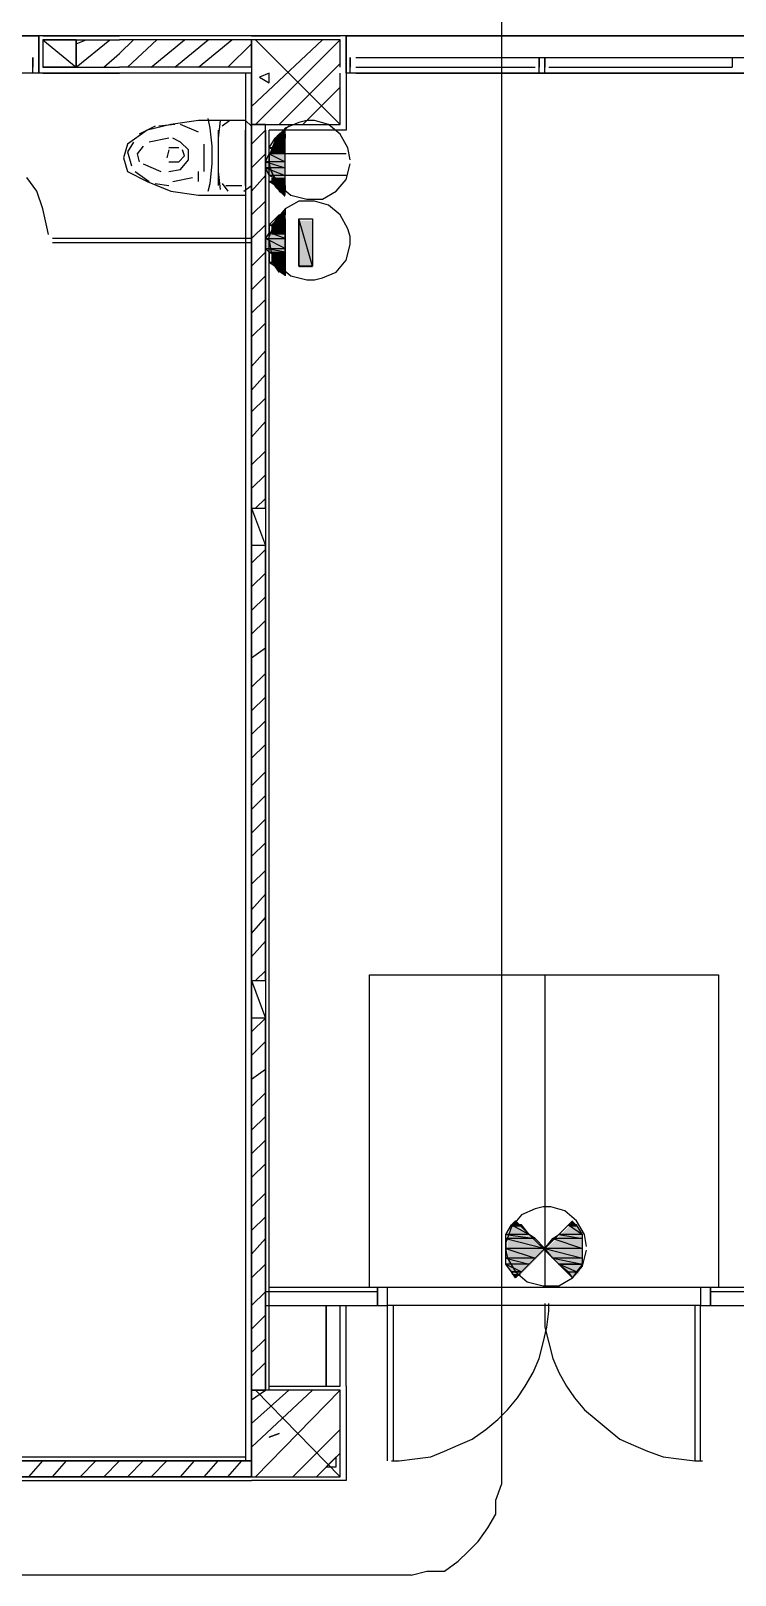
# Model space of a CAD drawing. Header units: millimetres. Extents: x 5 to 415, y 48 to 251.
# Drawn here: x 89.16 to 95.47, y 223.7 to 237.53 of the extents above; entities that cross this region are included whole.
import ezdxf

# ---------------------------------------------------------------- set-up
doc = ezdxf.new("R2010")
doc.units = ezdxf.units.MM
doc.layers.add('H', color=7, linetype='Continuous')
doc.layers.add('P', color=7, linetype='Continuous')

msp = doc.modelspace()

# ---------------------------------------------------------------- hatches: boundary and pattern name
at = {"layer": 'H', "linetype": 'Continuous'}
for points in [[(91.387, 236.608), (91.44, 236.643), (91.44, 236.608), (91.387, 236.608)], [(91.317, 236.467), (91.352, 236.555), (91.44, 236.555), (91.44, 236.467), (91.317, 236.467)], [(91.352, 236.555), (91.387, 236.608), (91.44, 236.608), (91.44, 236.555), (91.352, 236.555)], [(91.264, 236.343), (91.317, 236.432), (91.44, 236.432), (91.44, 236.343), (91.264, 236.343)], [(91.317, 236.432), (91.317, 236.467), (91.44, 236.467), (91.44, 236.432), (91.317, 236.432)], [(91.264, 236.308), (91.264, 236.343), (91.44, 236.343), (91.44, 236.308), (91.264, 236.308)], [(91.317, 236.22), (91.264, 236.308), (91.44, 236.308), (91.44, 236.22), (91.317, 236.22)], [(91.317, 236.185), (91.317, 236.22), (91.44, 236.22), (91.44, 236.185), (91.317, 236.185)], [(91.352, 236.132), (91.317, 236.185), (91.44, 236.185), (91.44, 236.132), (91.352, 236.132)], [(91.44, 236.044), (91.352, 236.132), (91.44, 236.097), (91.44, 236.044)], [(91.44, 236.097), (91.352, 236.132), (91.44, 236.132), (91.44, 236.097)], [(91.317, 235.797), (91.352, 235.832), (91.44, 235.832), (91.44, 235.797), (91.317, 235.797)], [(91.352, 235.832), (91.387, 235.885), (91.44, 235.832), (91.352, 235.832)], [(91.44, 235.832), (91.387, 235.885), (91.44, 235.92), (91.44, 235.832)], [(91.563, 235.409), (91.563, 235.832), (91.687, 235.832), (91.687, 235.409), (91.563, 235.409)], [(91.264, 235.673), (91.317, 235.708), (91.44, 235.708), (91.44, 235.673), (91.264, 235.673)], [(91.264, 235.585), (91.264, 235.673), (91.44, 235.673), (91.44, 235.585), (91.264, 235.585)], [(91.317, 235.708), (91.317, 235.797), (91.44, 235.797), (91.44, 235.708), (91.317, 235.708)], [(91.317, 235.55), (91.264, 235.585), (91.44, 235.585), (91.44, 235.55), (91.317, 235.55)], [(91.317, 235.462), (91.317, 235.55), (91.44, 235.55), (91.44, 235.462), (91.317, 235.462)], [(91.352, 235.409), (91.317, 235.462), (91.44, 235.462), (91.44, 235.409), (91.352, 235.409)], [(91.387, 235.373), (91.352, 235.409), (91.44, 235.409), (91.44, 235.373), (91.387, 235.373)], [(91.44, 235.338), (91.387, 235.373), (91.44, 235.373), (91.44, 235.338)], [(93.433, 226.73), (93.468, 226.818), (93.557, 226.818), (93.645, 226.73), (93.433, 226.73)], [(93.468, 226.818), (93.504, 226.871), (93.557, 226.818), (93.468, 226.818)], [(93.892, 226.73), (93.98, 226.818), (94.068, 226.818), (94.103, 226.73), (93.892, 226.73)], [(93.98, 226.818), (94.015, 226.871), (94.068, 226.818), (93.98, 226.818)], [(93.433, 226.695), (93.433, 226.73), (93.645, 226.73), (93.68, 226.695), (93.433, 226.695)], [(93.433, 226.607), (93.433, 226.695), (93.68, 226.695), (93.768, 226.607), (93.433, 226.607)], [(93.768, 226.607), (93.857, 226.695), (94.103, 226.695), (94.103, 226.607), (93.768, 226.607)], [(93.857, 226.695), (93.892, 226.73), (94.103, 226.73), (94.103, 226.695), (93.857, 226.695)], [(93.433, 226.519), (93.433, 226.607), (93.768, 226.607), (93.68, 226.519), (93.433, 226.519)], [(93.857, 226.519), (93.768, 226.607), (94.103, 226.607), (94.103, 226.519), (93.857, 226.519)], [(93.433, 226.483), (93.433, 226.519), (93.68, 226.519), (93.645, 226.483), (93.433, 226.483)], [(93.468, 226.395), (93.433, 226.483), (93.645, 226.483), (93.557, 226.395), (93.468, 226.395)], [(93.504, 226.36), (93.468, 226.395), (93.557, 226.395), (93.504, 226.36)], [(93.892, 226.483), (93.857, 226.519), (94.103, 226.519), (94.103, 226.483), (93.892, 226.483)], [(94.015, 226.36), (93.892, 226.483), (94.068, 226.395), (94.015, 226.36)], [(94.068, 226.395), (93.892, 226.483), (94.103, 226.483), (94.068, 226.395)]]:
    msp.add_hatch(color=256, dxfattribs=at).paths.add_polyline_path(points)

# ---------------------------------------------------------------- linework, layer by layer
at = {"layer": 'P'}
for points in [[(93.38, 237.966), (93.38, 229.076)], [(308.134, 237.49), (25.735, 237.49)], [(87.489, 237.49), (89.235, 237.49)], [(89.235, 237.49), (89.235, 237.296)], [(89.235, 237.296), (89.235, 237.49)], [(89.27, 237.49), (89.958, 237.49)], [(91.14, 237.49), (89.958, 237.49)], [(91.14, 237.49), (91.934, 237.49)], [(91.987, 237.49), (91.987, 237.296)], [(91.987, 237.49), (104.299, 237.49)], [(91.987, 237.296), (91.987, 237.49)], [(89.27, 237.455), (89.958, 237.455)], [(89.27, 237.455), (89.57, 237.208)], [(89.57, 237.455), (89.27, 237.455)], [(89.27, 237.455), (89.27, 237.208)], [(89.27, 237.455), (89.27, 237.208)], [(89.27, 237.455), (89.57, 237.455)], [(89.57, 237.208), (89.57, 237.455)], [(89.57, 237.455), (89.57, 237.208)], [(89.57, 237.419), (89.658, 237.455)], [(89.57, 237.208), (89.87, 237.455)], [(89.57, 237.208), (89.57, 237.455)], [(89.57, 237.455), (89.958, 237.455)], [(89.817, 237.208), (89.958, 237.331)], [(91.14, 237.455), (89.958, 237.455)], [(89.958, 237.331), (90.082, 237.455)], [(91.14, 237.455), (89.958, 237.455)], [(90.029, 237.208), (90.293, 237.455)], [(90.241, 237.208), (90.54, 237.455)], [(90.452, 237.208), (90.752, 237.455)], [(90.664, 237.208), (90.964, 237.455)], [(90.928, 237.208), (91.14, 237.419)], [(91.14, 236.855), (91.775, 237.455)], [(91.934, 237.455), (91.14, 237.455)], [(91.14, 237.455), (91.14, 236.696)], [(91.14, 237.208), (91.14, 237.455)], [(91.175, 237.455), (91.934, 236.696)], [(91.934, 237.455), (91.175, 236.696)], [(91.175, 236.696), (91.934, 237.455)], [(91.934, 237.208), (91.934, 237.455)], [(89.182, 237.155), (89.182, 237.296)], [(89.182, 237.296), (89.182, 237.208)], [(89.182, 237.155), (89.182, 237.296)], [(89.235, 237.296), (89.235, 237.155)], [(89.235, 237.155), (89.235, 237.296)], [(89.27, 237.208), (89.958, 237.208)], [(89.27, 237.208), (89.57, 237.208)], [(89.57, 237.208), (89.27, 237.208)], [(89.57, 237.208), (89.958, 237.208)], [(91.14, 237.208), (89.958, 237.208)], [(91.14, 237.208), (89.958, 237.208)], [(91.387, 236.696), (91.934, 237.243)], [(91.987, 237.296), (91.987, 237.155)], [(91.987, 237.155), (91.987, 237.296)], [(92.022, 237.155), (92.022, 237.296)], [(92.022, 237.296), (92.022, 237.208)], [(92.022, 237.155), (92.022, 237.296)], [(92.075, 237.296), (104.211, 237.296)], [(92.075, 237.208), (93.68, 237.208)], [(92.075, 237.208), (93.68, 237.208)], [(92.075, 237.208), (93.68, 237.208)], [(92.075, 237.208), (93.68, 237.208)], [(92.075, 237.208), (93.68, 237.208)], [(93.68, 237.296), (93.804, 237.296)], [(93.715, 237.296), (93.715, 237.208)], [(93.715, 237.155), (93.715, 237.296)], [(93.768, 237.296), (93.768, 237.208)], [(93.768, 237.155), (93.768, 237.296)], [(93.804, 237.208), (95.444, 237.208)], [(93.804, 237.208), (95.444, 237.208)], [(93.804, 237.208), (95.444, 237.208)], [(93.804, 237.208), (95.444, 237.208)], [(93.804, 237.208), (95.444, 237.208)], [(95.444, 237.296), (95.444, 237.208)], [(95.444, 237.296), (95.532, 237.296)], [(89.235, 237.155), (87.489, 237.155)], [(89.958, 237.155), (88.3, 237.155)], [(89.27, 237.155), (89.958, 237.155)], [(91.14, 237.155), (89.958, 237.155)], [(91.14, 237.155), (89.958, 237.155)], [(91.14, 237.155), (89.958, 237.155)], [(91.087, 237.155), (91.087, 224.719)], [(91.14, 224.719), (91.14, 237.155)], [(91.299, 237.155), (91.211, 237.12)], [(91.211, 237.12), (91.299, 237.067)], [(91.299, 237.067), (91.299, 237.155)], [(91.934, 236.696), (91.934, 237.155)], [(91.987, 237.155), (91.987, 236.643)], [(104.299, 237.155), (91.987, 237.155)], [(92.075, 237.155), (104.211, 237.155)], [(92.075, 237.155), (93.68, 237.155)], [(93.804, 237.155), (93.68, 237.155)], [(93.804, 237.155), (95.444, 237.155)], [(93.804, 237.155), (95.444, 237.155)], [(95.532, 237.155), (95.444, 237.155)], [(91.599, 236.696), (91.934, 237.031)], [(90.205, 236.643), (90.029, 236.52)], [(90.276, 236.679), (90.135, 236.608)], [(90.417, 236.696), (90.205, 236.643)], [(90.452, 236.696), (90.311, 236.679)], [(90.664, 236.732), (90.417, 236.696)], [(90.664, 236.626), (90.505, 236.696)], [(91.087, 236.732), (90.664, 236.732)], [(90.77, 236.661), (90.752, 236.749)], [(90.787, 236.502), (90.77, 236.661)], [(90.858, 236.732), (90.84, 236.573)], [(90.84, 236.643), (90.84, 236.149)], [(90.946, 236.732), (90.876, 236.679)], [(90.981, 236.732), (90.911, 236.732)], [(91.052, 236.732), (90.981, 236.732)], [(91.14, 236.679), (91.087, 236.732)], [(91.087, 236.149), (91.087, 236.643)], [(91.14, 236.696), (91.934, 236.696)], [(91.264, 236.696), (91.14, 236.696)], [(91.14, 236.696), (91.14, 233.257)], [(91.14, 236.52), (91.264, 236.643)], [(91.14, 236.643), (91.14, 225.39)], [(91.14, 225.39), (91.14, 236.643)], [(91.264, 233.257), (91.264, 236.696)], [(91.264, 236.643), (91.264, 225.354)], [(91.987, 236.643), (91.299, 236.643)], [(91.299, 225.354), (91.299, 236.643)], [(91.44, 236.661), (91.352, 236.555)], [(91.44, 236.661), (91.352, 236.555)], [(91.475, 236.679), (91.369, 236.59)], [(91.44, 236.643), (91.387, 236.608)], [(91.387, 236.608), (91.44, 236.643)], [(91.563, 236.714), (91.44, 236.661)], [(91.563, 236.714), (91.44, 236.661)], [(91.44, 236.061), (91.44, 236.643)], [(91.634, 236.732), (91.563, 236.714)], [(91.634, 236.732), (91.563, 236.714)], [(91.705, 236.732), (91.634, 236.732)], [(91.705, 236.732), (91.634, 236.732)], [(91.828, 236.696), (91.705, 236.732)], [(91.828, 236.696), (91.705, 236.732)], [(91.934, 236.608), (91.828, 236.696)], [(91.934, 236.608), (91.828, 236.696)], [(90.029, 236.52), (89.994, 236.396)], [(90.082, 236.538), (90.029, 236.449)], [(90.17, 236.502), (90.117, 236.432)], [(90.399, 236.573), (90.223, 236.538)], [(90.505, 236.538), (90.435, 236.573)], [(90.576, 236.467), (90.505, 236.538)], [(90.717, 236.273), (90.717, 236.52)], [(90.787, 236.343), (90.787, 236.502)], [(90.84, 236.573), (90.84, 236.273)], [(91.299, 236.485), (91.352, 236.573)], [(91.352, 236.555), (91.299, 236.414)], [(91.352, 236.555), (91.299, 236.414)], [(91.334, 236.502), (91.299, 236.414)], [(91.369, 236.59), (91.334, 236.502)], [(91.387, 236.608), (91.352, 236.573)], [(91.352, 236.573), (91.387, 236.608)], [(91.44, 236.573), (91.352, 236.573)], [(91.352, 236.573), (91.44, 236.485)], [(91.352, 236.573), (91.44, 236.485)], [(91.44, 236.608), (91.44, 236.573)], [(91.44, 236.573), (91.44, 236.608)], [(91.44, 236.485), (91.44, 236.573)], [(92.004, 236.485), (91.934, 236.608)], [(92.004, 236.485), (91.934, 236.608)], [(89.994, 236.396), (90.029, 236.273)], [(90.029, 236.449), (90.064, 236.326)], [(90.117, 236.432), (90.135, 236.361)], [(90.399, 236.467), (90.382, 236.396)], [(90.488, 236.485), (90.399, 236.485)], [(90.399, 236.361), (90.488, 236.361)], [(90.488, 236.361), (90.54, 236.414)], [(90.505, 236.291), (90.576, 236.379)], [(90.54, 236.414), (90.523, 236.467)], [(90.576, 236.379), (90.576, 236.467)], [(91.14, 236.308), (91.264, 236.432)], [(91.264, 236.361), (91.299, 236.432)], [(91.44, 236.361), (91.264, 236.361)], [(91.44, 236.361), (91.264, 236.361)], [(91.264, 236.361), (91.44, 236.308)], [(91.264, 236.361), (91.44, 236.308)], [(91.264, 236.308), (91.264, 236.361)], [(91.44, 236.485), (91.299, 236.485)], [(91.44, 236.485), (91.299, 236.485)], [(91.299, 236.485), (91.44, 236.432)], [(91.299, 236.485), (91.44, 236.432)], [(91.299, 236.432), (91.299, 236.485)], [(91.44, 236.432), (91.299, 236.432)], [(91.44, 236.432), (91.299, 236.432)], [(91.299, 236.432), (91.44, 236.361)], [(91.299, 236.432), (91.44, 236.361)], [(91.299, 236.414), (91.299, 236.343)], [(91.299, 236.414), (91.299, 236.343)], [(91.299, 236.414), (91.299, 236.326)], [(91.44, 236.432), (91.44, 236.485)], [(91.987, 236.432), (91.44, 236.432)], [(91.44, 236.361), (91.44, 236.432)], [(91.44, 236.308), (91.44, 236.361)], [(92.022, 236.379), (92.004, 236.485)], [(92.022, 236.379), (92.004, 236.485)], [(89.218, 236.097), (89.129, 236.22)], [(90.029, 236.273), (90.205, 236.185)], [(90.099, 236.273), (90.223, 236.185)], [(90.17, 236.343), (90.329, 236.273)], [(90.399, 236.273), (90.505, 236.291)], [(90.435, 236.185), (90.611, 236.22)], [(90.664, 236.185), (90.664, 236.273)], [(90.77, 236.167), (90.787, 236.343)], [(90.84, 236.273), (90.858, 236.114)], [(91.14, 236.097), (91.264, 236.238)], [(91.44, 236.308), (91.264, 236.308)], [(91.44, 236.308), (91.264, 236.308)], [(91.264, 236.308), (91.44, 236.238)], [(91.264, 236.308), (91.44, 236.238)], [(91.299, 236.238), (91.264, 236.308)], [(91.299, 236.343), (91.317, 236.273)], [(91.299, 236.343), (91.317, 236.273)], [(91.299, 236.326), (91.334, 236.238)], [(91.44, 236.238), (91.299, 236.238)], [(91.44, 236.238), (91.299, 236.238)], [(91.299, 236.238), (91.44, 236.185)], [(91.299, 236.238), (91.44, 236.185)], [(91.299, 236.185), (91.299, 236.238)], [(91.317, 236.273), (91.387, 236.149)], [(91.317, 236.273), (91.387, 236.149)], [(91.334, 236.238), (91.369, 236.167)], [(91.44, 236.238), (91.44, 236.308)], [(91.987, 236.238), (91.44, 236.238)], [(91.44, 236.185), (91.44, 236.238)], [(91.987, 236.202), (92.022, 236.343)], [(91.987, 236.202), (92.022, 236.343)], [(89.27, 235.938), (89.218, 236.097)], [(90.205, 236.185), (90.417, 236.097)], [(90.276, 236.167), (90.399, 236.149)], [(90.417, 236.097), (90.664, 236.061)], [(90.752, 236.097), (90.77, 236.167)], [(90.876, 236.167), (90.928, 236.097)], [(90.911, 236.149), (90.981, 236.149)], [(90.981, 236.149), (91.052, 236.149)], [(91.07, 236.097), (91.14, 236.149)], [(91.44, 236.185), (91.299, 236.185)], [(91.44, 236.185), (91.299, 236.185)], [(91.299, 236.185), (91.44, 236.149)], [(91.299, 236.185), (91.44, 236.149)], [(91.352, 236.149), (91.299, 236.185)], [(91.44, 236.149), (91.352, 236.149)], [(91.352, 236.149), (91.44, 236.097)], [(91.44, 236.097), (91.352, 236.149)], [(91.352, 236.149), (91.44, 236.149)], [(91.44, 236.097), (91.352, 236.149)], [(91.369, 236.167), (91.44, 236.097)], [(91.387, 236.149), (91.493, 236.061)], [(91.387, 236.149), (91.493, 236.061)], [(91.387, 236.097), (91.44, 236.061)], [(91.44, 236.061), (91.387, 236.097)], [(91.44, 236.149), (91.44, 236.185)], [(91.44, 236.149), (91.44, 236.097)], [(91.775, 236.026), (91.899, 236.097)], [(91.775, 236.026), (91.899, 236.097)], [(91.899, 236.097), (91.987, 236.202)], [(91.899, 236.097), (91.987, 236.202)], [(89.306, 235.779), (89.27, 235.938)], [(90.664, 236.061), (91.087, 236.061)], [(91.14, 235.885), (91.264, 236.008)], [(91.44, 235.938), (91.352, 235.832)], [(91.563, 236.008), (91.44, 235.938)], [(91.44, 235.885), (91.44, 235.938)], [(91.44, 235.938), (91.44, 235.885)], [(91.44, 235.338), (91.44, 235.938)], [(91.493, 236.061), (91.634, 236.026)], [(91.493, 236.061), (91.634, 236.026)], [(91.634, 236.008), (91.563, 236.008)], [(91.634, 236.026), (91.705, 236.026)], [(91.634, 236.026), (91.705, 236.026)], [(91.705, 236.008), (91.634, 236.008)], [(91.705, 236.026), (91.775, 236.026)], [(91.705, 236.026), (91.775, 236.026)], [(91.828, 235.973), (91.705, 236.008)], [(91.934, 235.885), (91.828, 235.973)], [(91.352, 235.85), (91.299, 235.797)], [(91.352, 235.832), (91.299, 235.691)], [(91.352, 235.85), (91.387, 235.885)], [(91.44, 235.797), (91.352, 235.85)], [(91.44, 235.797), (91.352, 235.85)], [(91.352, 235.85), (91.44, 235.85)], [(91.44, 235.85), (91.352, 235.85)], [(91.44, 235.85), (91.387, 235.885)], [(91.387, 235.885), (91.44, 235.85)], [(91.387, 235.885), (91.44, 235.85)], [(91.44, 235.85), (91.44, 235.797)], [(91.687, 235.426), (91.563, 235.85)], [(91.563, 235.85), (91.563, 235.426)], [(91.687, 235.426), (91.563, 235.85)], [(91.563, 235.85), (91.687, 235.85)], [(91.563, 235.426), (91.563, 235.85)], [(91.563, 235.85), (91.687, 235.85)], [(91.687, 235.85), (91.687, 235.426)], [(91.687, 235.85), (91.687, 235.426)], [(92.004, 235.761), (91.934, 235.885)], [(89.323, 235.708), (89.306, 235.779)], [(91.14, 235.673), (89.359, 235.673)], [(91.14, 235.673), (91.264, 235.797)], [(91.299, 235.726), (91.264, 235.673)], [(91.44, 235.585), (91.264, 235.673)], [(91.264, 235.673), (91.264, 235.585)], [(91.44, 235.585), (91.264, 235.673)], [(91.264, 235.673), (91.44, 235.673)], [(91.264, 235.673), (91.44, 235.673)], [(91.44, 235.726), (91.299, 235.797)], [(91.299, 235.797), (91.299, 235.726)], [(91.44, 235.726), (91.299, 235.797)], [(91.299, 235.797), (91.44, 235.797)], [(91.299, 235.797), (91.44, 235.797)], [(91.44, 235.673), (91.299, 235.726)], [(91.44, 235.673), (91.299, 235.726)], [(91.299, 235.726), (91.44, 235.726)], [(91.299, 235.726), (91.44, 235.726)], [(91.44, 235.797), (91.44, 235.726)], [(91.44, 235.726), (91.44, 235.673)], [(91.44, 235.673), (91.44, 235.585)], [(92.022, 235.691), (92.004, 235.761)], [(92.022, 235.62), (92.022, 235.691)], [(89.359, 235.638), (91.14, 235.638)], [(91.14, 235.426), (91.264, 235.55)], [(91.44, 235.55), (91.264, 235.585)], [(91.264, 235.585), (91.299, 235.55)], [(91.44, 235.55), (91.264, 235.585)], [(91.264, 235.585), (91.44, 235.585)], [(91.264, 235.585), (91.44, 235.585)], [(91.299, 235.656), (91.317, 235.55)], [(91.44, 235.462), (91.299, 235.55)], [(91.299, 235.55), (91.299, 235.462)], [(91.44, 235.462), (91.299, 235.55)], [(91.299, 235.55), (91.44, 235.55)], [(91.299, 235.55), (91.44, 235.55)], [(91.317, 235.55), (91.387, 235.426)], [(91.44, 235.585), (91.44, 235.55)], [(91.44, 235.55), (91.44, 235.462)], [(91.987, 235.479), (92.022, 235.62)], [(91.44, 235.426), (91.299, 235.462)], [(91.299, 235.462), (91.352, 235.426)], [(91.44, 235.426), (91.299, 235.462)], [(91.299, 235.462), (91.44, 235.462)], [(91.299, 235.462), (91.44, 235.462)], [(91.387, 235.373), (91.352, 235.426)], [(91.352, 235.426), (91.387, 235.373)], [(91.44, 235.373), (91.352, 235.426)], [(91.352, 235.426), (91.44, 235.426)], [(91.352, 235.426), (91.44, 235.426)], [(91.387, 235.426), (91.493, 235.338)], [(91.44, 235.462), (91.44, 235.426)], [(91.44, 235.426), (91.44, 235.373)], [(91.563, 235.426), (91.687, 235.426)], [(91.687, 235.426), (91.563, 235.426)], [(91.899, 235.373), (91.987, 235.479)], [(91.14, 235.215), (91.264, 235.338)], [(91.44, 235.338), (91.44, 235.373)], [(91.44, 235.373), (91.44, 235.338)], [(91.493, 235.338), (91.634, 235.303)], [(91.634, 235.303), (91.705, 235.303)], [(91.705, 235.303), (91.775, 235.32)], [(91.775, 235.32), (91.899, 235.373)], [(91.14, 235.003), (91.264, 235.126)], [(91.14, 234.791), (91.264, 234.915)], [(91.14, 234.527), (91.264, 234.668)], [(91.14, 234.315), (91.264, 234.456)], [(91.14, 234.121), (91.264, 234.244)], [(91.14, 233.892), (91.264, 234.033)], [(91.14, 233.645), (91.264, 233.768)], [(91.14, 233.433), (91.264, 233.557)], [(91.175, 233.257), (91.264, 233.345)], [(91.14, 233.257), (91.264, 233.257)], [(91.14, 233.257), (91.264, 232.922)], [(91.14, 232.922), (91.14, 233.257)], [(91.14, 233.257), (91.264, 233.257)], [(91.264, 233.257), (91.264, 232.922)], [(91.264, 232.922), (91.14, 232.922)], [(91.14, 232.922), (91.14, 229.023)], [(91.264, 232.922), (91.14, 232.922)], [(91.264, 229.023), (91.264, 232.922)], [(91.14, 232.763), (91.264, 232.886)], [(91.14, 232.551), (91.264, 232.675)], [(91.14, 232.339), (91.264, 232.463)], [(91.14, 232.128), (91.264, 232.251)], [(91.14, 231.916), (91.264, 232.004)], [(91.14, 231.652), (91.264, 231.775)], [(91.14, 231.44), (91.264, 231.563)], [(91.14, 231.228), (91.264, 231.352)], [(91.14, 231.017), (91.264, 231.14)], [(91.14, 230.77), (91.264, 230.893)], [(91.14, 230.558), (91.264, 230.681)], [(91.14, 230.346), (91.264, 230.47)], [(91.14, 230.135), (91.264, 230.258)], [(91.14, 229.888), (91.264, 230.011)], [(91.14, 229.658), (91.264, 229.799)], [(91.14, 229.447), (91.264, 229.588)], [(91.14, 229.235), (91.264, 229.376)], [(91.14, 229.023), (91.264, 229.023)], [(91.14, 229.023), (91.264, 228.688)], [(91.14, 228.688), (91.14, 229.023)], [(91.14, 229.023), (91.264, 229.023)], [(91.175, 229.023), (91.264, 229.112)], [(91.264, 229.023), (91.264, 228.688)], [(92.198, 226.272), (92.198, 229.076)], [(92.198, 229.076), (95.321, 229.076)], [(93.38, 229.076), (93.38, 226.272)], [(93.768, 229.076), (93.768, 226.272)], [(95.321, 229.076), (95.321, 226.272)], [(91.14, 228.565), (91.264, 228.688)], [(91.264, 228.688), (91.14, 228.688)], [(91.14, 228.688), (91.14, 225.354)], [(91.264, 228.688), (91.14, 228.688)], [(91.264, 225.354), (91.264, 228.688)], [(91.14, 228.353), (91.264, 228.477)], [(91.14, 228.141), (91.264, 228.23)], [(91.14, 227.894), (91.264, 228.018)], [(91.14, 227.683), (91.264, 227.806)], [(91.14, 227.471), (91.264, 227.595)], [(91.14, 227.259), (91.264, 227.383)], [(91.14, 226.995), (91.264, 227.118)], [(93.68, 226.977), (93.557, 226.924)], [(93.751, 226.995), (93.68, 226.977)], [(93.821, 226.995), (93.751, 226.995)], [(93.945, 226.96), (93.821, 226.995)], [(94.051, 226.871), (93.945, 226.96)], [(91.14, 226.783), (91.264, 226.907)], [(93.416, 226.748), (93.468, 226.836)], [(93.468, 226.818), (93.416, 226.677)], [(93.557, 226.924), (93.468, 226.818)], [(93.504, 226.871), (93.468, 226.836)], [(93.468, 226.836), (93.504, 226.871)], [(93.557, 226.836), (93.468, 226.836)], [(93.468, 226.836), (93.627, 226.748)], [(93.468, 226.836), (93.627, 226.748)], [(94.015, 226.36), (93.504, 226.871)], [(93.504, 226.36), (94.015, 226.871)], [(93.627, 226.748), (93.557, 226.836)], [(93.892, 226.748), (93.98, 226.836)], [(94.015, 226.871), (93.98, 226.836)], [(93.98, 226.836), (94.015, 226.871)], [(94.051, 226.836), (93.98, 226.836)], [(93.98, 226.836), (94.103, 226.748)], [(93.98, 226.836), (94.103, 226.748)], [(94.121, 226.748), (94.051, 226.871)], [(94.103, 226.748), (94.051, 226.836)], [(91.14, 226.572), (91.264, 226.713)], [(93.627, 226.748), (93.416, 226.748)], [(93.627, 226.748), (93.416, 226.748)], [(93.416, 226.748), (93.68, 226.713)], [(93.416, 226.748), (93.68, 226.713)], [(93.416, 226.713), (93.416, 226.748)], [(93.68, 226.713), (93.416, 226.713)], [(93.68, 226.713), (93.416, 226.713)], [(93.416, 226.713), (93.768, 226.624)], [(93.416, 226.713), (93.768, 226.624)], [(93.416, 226.624), (93.416, 226.713)], [(93.416, 226.677), (93.416, 226.607)], [(93.68, 226.713), (93.627, 226.748)], [(93.768, 226.624), (93.68, 226.713)], [(93.768, 226.624), (93.839, 226.713)], [(93.839, 226.713), (93.892, 226.748)], [(94.103, 226.713), (93.839, 226.713)], [(94.103, 226.713), (93.839, 226.713)], [(93.839, 226.713), (94.103, 226.624)], [(93.839, 226.713), (94.103, 226.624)], [(94.103, 226.748), (93.892, 226.748)], [(94.103, 226.748), (93.892, 226.748)], [(93.892, 226.748), (94.103, 226.713)], [(93.892, 226.748), (94.103, 226.713)], [(94.103, 226.713), (94.103, 226.748)], [(94.103, 226.624), (94.103, 226.713)], [(94.139, 226.642), (94.121, 226.748)], [(93.768, 226.624), (93.416, 226.624)], [(93.768, 226.624), (93.416, 226.624)], [(93.416, 226.624), (93.68, 226.536)], [(93.416, 226.624), (93.68, 226.536)], [(93.416, 226.536), (93.416, 226.624)], [(93.416, 226.607), (93.433, 226.536)], [(93.68, 226.536), (93.416, 226.536)], [(93.68, 226.536), (93.416, 226.536)], [(93.416, 226.536), (93.627, 226.483)], [(93.416, 226.536), (93.627, 226.483)], [(93.416, 226.483), (93.416, 226.536)], [(93.433, 226.536), (93.504, 226.413)], [(93.627, 226.483), (93.68, 226.536)], [(93.68, 226.536), (93.768, 226.624)], [(94.103, 226.624), (93.768, 226.624)], [(94.103, 226.624), (93.768, 226.624)], [(93.768, 226.624), (94.103, 226.536)], [(93.768, 226.624), (94.103, 226.536)], [(93.839, 226.536), (93.768, 226.624)], [(94.103, 226.536), (93.839, 226.536)], [(94.103, 226.536), (93.839, 226.536)], [(93.839, 226.536), (94.103, 226.483)], [(93.839, 226.536), (94.103, 226.483)], [(93.892, 226.483), (93.839, 226.536)], [(94.103, 226.536), (94.103, 226.624)], [(94.103, 226.466), (94.139, 226.607)], [(94.103, 226.483), (94.103, 226.536)], [(91.14, 226.36), (91.264, 226.483)], [(93.627, 226.483), (93.416, 226.483)], [(93.627, 226.483), (93.416, 226.483)], [(93.416, 226.483), (93.557, 226.413)], [(93.416, 226.483), (93.557, 226.413)], [(93.468, 226.413), (93.416, 226.483)], [(93.468, 226.413), (93.557, 226.413)], [(93.504, 226.36), (93.468, 226.413)], [(93.557, 226.413), (93.468, 226.413)], [(93.504, 226.413), (93.61, 226.325)], [(93.557, 226.413), (93.504, 226.36)], [(93.557, 226.413), (93.627, 226.483)], [(94.103, 226.483), (93.892, 226.483)], [(93.892, 226.483), (93.98, 226.413)], [(94.051, 226.413), (93.892, 226.483)], [(93.892, 226.483), (94.103, 226.483)], [(94.051, 226.413), (93.892, 226.483)], [(93.98, 226.413), (94.051, 226.413)], [(93.98, 226.413), (94.051, 226.413)], [(94.015, 226.36), (93.98, 226.413)], [(94.015, 226.36), (94.103, 226.466)], [(94.051, 226.413), (94.015, 226.36)], [(94.103, 226.483), (94.051, 226.413)], [(92.269, 226.272), (91.299, 226.272)], [(95.321, 226.272), (92.198, 226.272)], [(95.25, 226.272), (92.269, 226.272)], [(92.357, 226.272), (92.269, 226.272)], [(92.269, 226.272), (92.269, 226.113)], [(92.269, 226.113), (92.269, 226.272)], [(95.162, 226.272), (92.357, 226.272)], [(92.357, 226.113), (92.357, 226.272)], [(93.38, 226.272), (93.38, 224.508)], [(93.61, 226.325), (93.751, 226.289)], [(93.751, 226.289), (93.821, 226.289)], [(93.821, 226.289), (93.892, 226.289)], [(93.892, 226.289), (94.015, 226.36)], [(95.25, 226.272), (95.162, 226.272)], [(95.162, 226.272), (95.162, 226.113)], [(95.709, 226.272), (95.25, 226.272)], [(95.25, 226.113), (95.25, 226.272)], [(95.25, 226.272), (95.25, 226.113)], [(91.14, 226.113), (91.264, 226.236)], [(92.269, 226.236), (91.264, 226.236)], [(91.264, 226.113), (91.264, 226.236)], [(91.264, 226.113), (92.269, 226.113)], [(91.299, 226.113), (92.269, 226.113)], [(91.81, 226.113), (91.81, 225.39)], [(91.81, 225.39), (91.81, 226.113)], [(91.934, 225.39), (91.934, 226.113)], [(91.987, 225.39), (91.987, 226.113)], [(92.269, 226.236), (92.269, 226.148)], [(92.269, 226.148), (92.269, 226.236)], [(92.269, 226.236), (92.269, 226.148)], [(92.269, 226.236), (92.269, 226.148)], [(92.269, 226.236), (92.269, 226.148)], [(92.269, 226.113), (92.357, 226.113)], [(95.162, 226.113), (92.357, 226.113)], [(92.357, 224.719), (92.357, 226.113)], [(92.41, 226.113), (92.41, 224.719)], [(93.768, 226.131), (93.768, 226.06)], [(93.804, 226.06), (93.804, 226.131)], [(95.109, 226.113), (95.109, 224.719)], [(95.109, 226.113), (95.109, 224.719)], [(95.162, 226.113), (95.25, 226.113)], [(95.162, 224.719), (95.162, 226.113)], [(95.162, 224.719), (95.162, 226.113)], [(95.673, 226.236), (95.25, 226.236)], [(95.25, 226.148), (95.25, 226.236)], [(95.25, 226.148), (95.25, 226.236)], [(95.25, 226.113), (95.532, 226.113)], [(95.25, 226.113), (95.585, 226.113)], [(91.14, 225.901), (91.264, 226.025)], [(93.768, 226.06), (93.768, 225.919)], [(93.786, 225.919), (93.804, 226.06)], [(93.751, 225.778), (93.786, 225.919)], [(93.768, 225.919), (93.804, 225.778)], [(91.14, 225.69), (91.264, 225.813)], [(93.715, 225.637), (93.751, 225.778)], [(93.804, 225.778), (93.839, 225.637)], [(91.14, 225.478), (91.264, 225.601)], [(93.663, 225.513), (93.715, 225.637)], [(93.839, 225.637), (93.892, 225.513)], [(93.592, 225.39), (93.663, 225.513)], [(93.892, 225.513), (93.962, 225.39)], [(91.14, 225.266), (91.264, 225.354)], [(91.14, 225.055), (91.475, 225.354)], [(91.14, 224.843), (91.687, 225.354)], [(91.14, 225.354), (91.14, 224.578)], [(91.934, 225.354), (91.14, 225.354)], [(91.14, 225.354), (91.264, 225.354)], [(91.934, 224.578), (91.175, 225.354)], [(91.175, 224.578), (91.934, 225.354)], [(91.299, 225.39), (91.81, 225.39)], [(91.81, 225.39), (91.934, 225.39)], [(91.934, 224.578), (91.934, 225.354)], [(91.987, 225.39), (91.987, 224.543)], [(93.433, 225.178), (93.521, 225.284)], [(93.521, 225.284), (93.592, 225.39)], [(93.962, 225.39), (94.033, 225.284)], [(94.033, 225.284), (94.121, 225.178)], [(93.345, 225.09), (93.433, 225.178)], [(94.121, 225.178), (94.227, 225.09)], [(93.239, 225.002), (93.345, 225.09)], [(94.227, 225.09), (94.333, 225.002)], [(91.387, 224.966), (91.299, 224.931)], [(91.299, 224.931), (91.387, 224.966)], [(91.511, 224.578), (91.934, 225.002)], [(92.992, 224.861), (93.116, 224.913)], [(93.116, 224.913), (93.239, 225.002)], [(94.333, 225.002), (94.439, 224.913)], [(94.439, 224.913), (94.562, 224.861)], [(87.789, 224.755), (91.087, 224.755)], [(91.722, 224.578), (91.934, 224.79)], [(91.899, 224.755), (91.81, 224.667)], [(91.899, 224.667), (91.899, 224.755)], [(92.463, 224.719), (92.604, 224.737)], [(92.604, 224.737), (92.745, 224.755)], [(92.745, 224.755), (92.869, 224.808)], [(92.869, 224.808), (92.992, 224.861)], [(94.562, 224.861), (94.686, 224.808)], [(94.686, 224.808), (94.827, 224.755)], [(94.827, 224.755), (94.968, 224.737)], [(94.968, 224.737), (95.109, 224.719)], [(91.14, 224.719), (87.418, 224.719)], [(87.418, 224.719), (91.14, 224.719)], [(91.14, 224.719), (87.753, 224.719)], [(89.147, 224.578), (89.27, 224.719)], [(89.359, 224.578), (89.482, 224.719)], [(89.606, 224.578), (89.747, 224.719)], [(89.817, 224.578), (89.958, 224.719)], [(90.029, 224.578), (90.17, 224.719)], [(90.241, 224.578), (90.382, 224.719)], [(90.505, 224.578), (90.629, 224.719)], [(90.717, 224.578), (90.84, 224.719)], [(90.928, 224.578), (91.052, 224.719)], [(91.14, 224.578), (91.14, 224.719)], [(91.81, 224.667), (91.899, 224.667)], [(92.393, 224.719), (92.463, 224.719)], [(95.109, 224.719), (95.179, 224.719)], [(91.14, 224.578), (87.418, 224.578)], [(87.418, 224.543), (91.14, 224.543)], [(87.753, 224.578), (91.14, 224.578)], [(91.14, 224.578), (91.934, 224.578)], [(91.987, 224.543), (91.14, 224.543)], [(93.327, 224.367), (93.38, 224.508)], [(93.327, 224.243), (93.327, 224.367)], [(93.257, 224.12), (93.327, 224.243)], [(93.169, 223.996), (93.257, 224.12)], [(92.992, 223.82), (93.08, 223.908)], [(93.08, 223.908), (93.169, 223.996)], [(92.869, 223.732), (92.992, 223.82)], [(92.569, 223.696), (64.206, 223.696)], [(92.569, 223.696), (92.71, 223.732)], [(92.71, 223.732), (92.869, 223.732)]]:
    msp.add_lwpolyline(points, dxfattribs=at)

doc.saveas('drawing.dxf')
